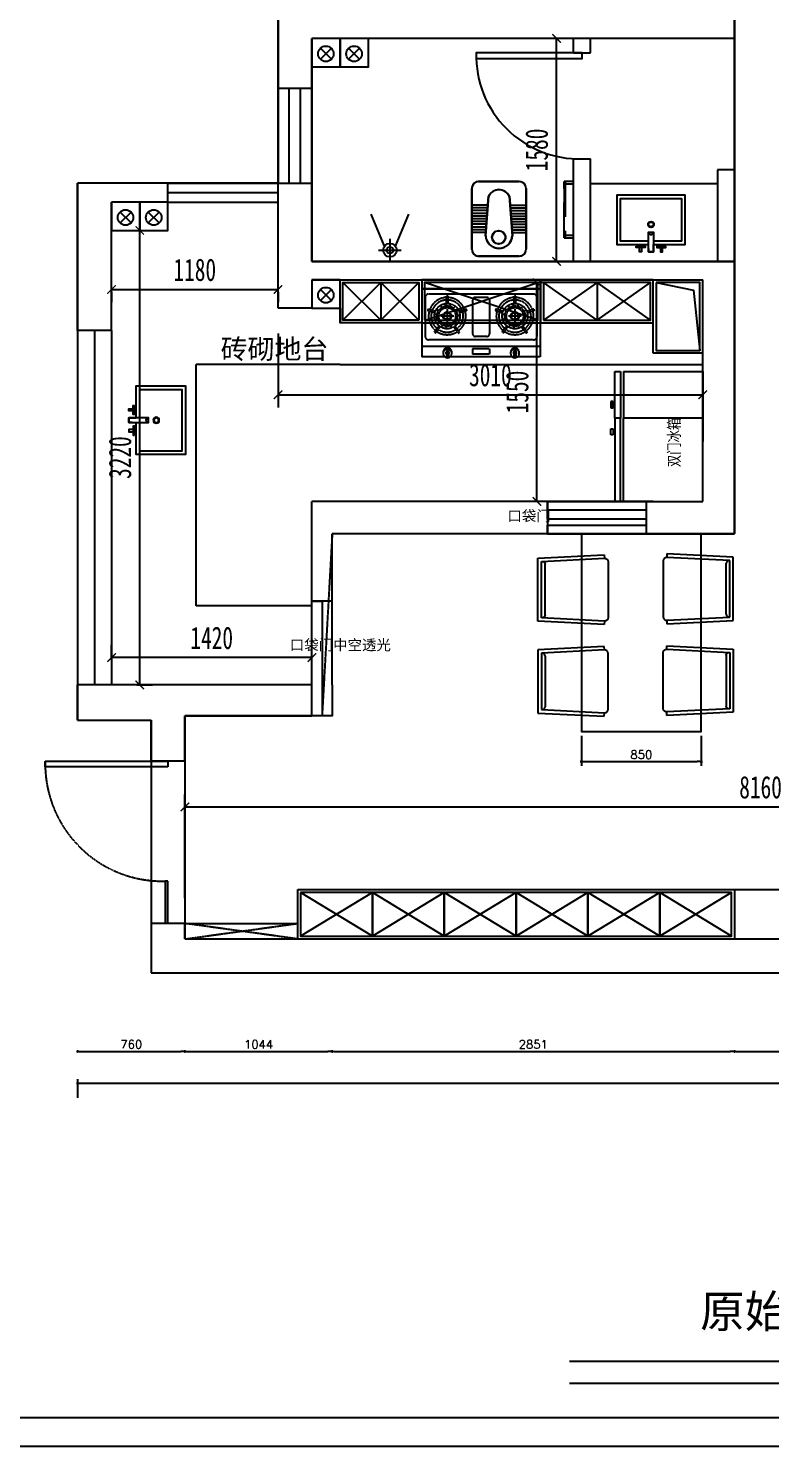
# Model space of a CAD drawing. Header units: millimetres. Extents: x -33522418 to 16198808, y -126322335 to -58690945.
# Drawn here: x -15924317 to -15919056, y -63984905 to -63974857 of the extents above; entities that cross this region are included whole.
import ezdxf

# ---------------------------------------------------------------- set-up
doc = ezdxf.new("R2010")
doc.units = ezdxf.units.MM
doc.header["$LTSCALE"] = 10
doc.header["$PDMODE"] = 3
doc.linetypes.add('DASH', pattern=[0.35, 0.25, -0.1])
doc.linetypes.add('HIDDEN', pattern=[0.375, 0.25, -0.125])
for name, color, linetype in [('009_家具-活动', 133, 'Continuous'), ('FF-FURN', 51, 'Continuous'), ('LAYER4', 7, 'Continuous'), ('家具内线', 8, 'Continuous'), ('家具外线', 4, 'Continuous')]:
    doc.layers.add(name, color=color, linetype=linetype)
doc.layers.add('家具', color=11, linetype='Continuous', lineweight=13)
doc.styles.add('HZXY', font='complex.shx', dxfattribs={"bigfont": 'HZXY.shx'})
doc.styles.add('宋体_T3', font='SimSun.ttf', dxfattribs={"width": 0.7})
doc.styles.add('样式 1', font='SimSun.ttf')
doc.dimstyles.new('_TCH_ARCH&&60', dxfattribs={"dimtxt": 158.607595, "dimasz": 60, "dimexe": 90, "dimexo": 180, "dimgap": 60, "dimtad": 1, "dimdec": 0, "dimzin": 0, "dimdsep": 46, "dimtxsty": '宋体_T3', "dimblk": 'ARCHTICK', "dimcen": 0.09, "dimclrd": 2, "dimclre": 2, "dimclrt": 2, "dimazin": 2, "dimtfac": 1, "dimtdec": 0, "dimtix": 1, "dimtmove": 2, "dimatfit": 3, "dimfxl": 60, "dimtolj": 1, "dimtzin": 0, "dimarcsym": 0})
doc.dimstyles.new('LMDIM30$0', dxfattribs={"dimtxt": 60, "dimasz": 30, "dimexe": 30, "dimexo": 30, "dimgap": 20, "dimtad": 1, "dimdec": 0, "dimzin": 0, "dimdsep": 46, "dimtxsty": 'HZXY', "dimblk1": 'DOT', "dimblk2": 'DOT', "dimsah": 1, "dimcen": 0, "dimclrd": 2, "dimclre": 2, "dimclrt": 2, "dimadec": 0, "dimazin": 0, "dimtfac": 1, "dimtdec": 0, "dimtmove": 2, "dimatfit": 3, "dimldrblk": 'DOT', "dimfxl": 1, "dimtolj": 1, "dimtzin": 0, "dimarcsym": 0})

# ---------------------------------------------------------------- blocks, each defined once
blk = doc.blocks.new('AGAGSDGSS')
at = {"color": 7}
for p, q in [((1315560, -1098431), (1315483, -1098353)), ((1315483, -1098431), (1315560, -1098353))]:
    blk.add_line(p, q, dxfattribs=at)
blk.add_circle((1315522, -1098392), 55, dxfattribs=at)
blk = doc.blocks.new('CVGB')
at = {"layer": 'LAYER4', "color": 1}
blk.add_lwpolyline([(277093, 407474), (277293, 407474), (277293, 407674), (277093, 407674)], close=True, dxfattribs=at)
at = {"color": 44}
blk.add_blockref('AGAGSDGSS', (-1038321, 1505965), dxfattribs=at)
blk = doc.blocks.new('werrqerqew')
at = {"linetype": 'DASH', "ltscale": 0.5}
for p, q in [((7933, 154369), (7933, 153529)), ((7933, 154369), (8413, 154369)), ((7993, 154345), (8269, 154345)), ((8341, 154369), (8341, 153529)), ((8413, 154369), (8413, 154208)), ((7969, 154321), (7969, 153577)), ((8293, 154321), (8293, 153577)), ((8413, 154170), (8413, 153730)), ((8413, 153692), (8413, 153529)), ((7993, 153553), (8269, 153553)), ((7933, 153529), (8413, 153529))]:
    blk.add_line(p, q, dxfattribs=at)
at = {"color": 251, "linetype": 'DASH', "ltscale": 0.5}
for p, q in [((8055, 154245), (8069, 154234)), ((8076, 154324), (8092, 154273)), ((8084, 154269), (8092, 154253)), ((8087, 154328), (8104, 154276)), ((8120, 154279), (8121, 154261)), ((8157, 154273), (8151, 154256)), ((8189, 154252), (8176, 154240)), ((8239, 154277), (8195, 154246)), ((8246, 154268), (8202, 154236)), ((8035, 154195), (7981, 154195)), ((8035, 154183), (7981, 154183)), ((8036, 154175), (8054, 154178)), ((8038, 154212), (8055, 154207)), ((8049, 154140), (8065, 154150)), ((8077, 154189), (8172, 154189)), ((8125, 154236), (8125, 154143)), ((8205, 154148), (8189, 154156)), ((8209, 154221), (8192, 154215)), ((8215, 154184), (8197, 154185)), ((8368, 154196), (8368, 154182)), ((8368, 154196), (8419, 154196)), ((8368, 154182), (8418, 154182)), ((8074, 154054), (8091, 154106)), ((8076, 154113), (8086, 154128)), ((8085, 154050), (8102, 154102)), ((8111, 154100), (8114, 154118)), ((8148, 154102), (8144, 154119)), ((8182, 154119), (8170, 154133)), ((8237, 154098), (8194, 154131)), ((8244, 154108), (8201, 154140)), ((7993, 153991), (7993, 153907)), ((8011, 154009), (8251, 154009)), ((8269, 153991), (8269, 153907)), ((8358, 154009), (8394, 154009)), ((8358, 154009), (8358, 153889)), ((8394, 154009), (8394, 153889)), ((8011, 153889), (8251, 153889)), ((8076, 153844), (8092, 153793)), ((8087, 153848), (8104, 153796)), ((8358, 153889), (8394, 153889)), ((8055, 153765), (8069, 153754)), ((8084, 153789), (8092, 153773)), ((8120, 153799), (8121, 153781)), ((8125, 153755), (8125, 153662)), ((8157, 153793), (8151, 153776)), ((8189, 153772), (8176, 153760)), ((8239, 153797), (8195, 153766)), ((8246, 153788), (8202, 153756)), ((8035, 153715), (7981, 153715)), ((8035, 153703), (7981, 153703)), ((8036, 153695), (8054, 153698)), ((8038, 153732), (8055, 153727)), ((8049, 153660), (8065, 153670)), ((8076, 153633), (8086, 153648)), ((8077, 153709), (8172, 153709)), ((8182, 153639), (8170, 153653)), ((8205, 153668), (8189, 153676)), ((8209, 153741), (8192, 153735)), ((8237, 153618), (8194, 153651)), ((8215, 153704), (8197, 153705)), ((8244, 153628), (8201, 153660)), ((8368, 153718), (8368, 153703)), ((8368, 153718), (8419, 153718)), ((8368, 153703), (8418, 153703)), ((8074, 153574), (8091, 153626)), ((8085, 153570), (8102, 153622)), ((8111, 153620), (8114, 153638)), ((8148, 153622), (8144, 153639))]:
    blk.add_line(p, q, dxfattribs=at)
for centre, radius in [((8125, 154189), 90), ((8125, 154189), 72), ((8125, 154189), 60), ((8125, 154189), 30), ((8125, 154189), 24), ((8125, 153709), 90), ((8125, 153709), 72), ((8125, 153709), 60), ((8125, 153709), 30), ((8125, 153709), 24)]:
    blk.add_circle(centre, radius, dxfattribs=at)
at = {"linetype": 'DASH', "ltscale": 0.5}
for centre, start, end in [((7993, 154321), 90, 180), ((8269, 154321), 0, 90), ((7993, 153577), 180, 270), ((8269, 153577), 270, 0)]:
    blk.add_arc(centre, 24, start, end, dxfattribs=at)
at = {"color": 251, "linetype": 'DASH', "ltscale": 0.5}
for centre, radius, start, end in [((8125, 154189), 132, 110.148, 177.3947), ((8125, 154189), 114, 110.5597, 176.983), ((8125, 154189), 144, 105.1548, 109.9308), ((8125, 154189), 132, 38.148, 104.9375), ((8125, 154189), 114, 38.5597, 104.5258), ((8125, 154189), 114, 326.5597, 32.5258), ((8125, 154189), 132, 326.148, 32.9375), ((8125, 154189), 144, 33.1548, 37.9308), ((8125, 154189), 144, 177.612, 182.388), ((8125, 154189), 132, 182.6053, 248.9375), ((8125, 154189), 114, 183.017, 248.5258), ((8381, 154189), 30.8, 157.5, 180), ((8381, 154189), 30.8, 180, 202.5), ((8381, 154189), 30.8, 135, 157.5), ((8381, 154189), 30.8, 202.5, 225), ((8389, 154189), 30.8, 157.5, 180), ((8389, 154189), 30.8, 180, 202.5), ((8381, 154189), 30.8, 112.5, 135), ((8381, 154189), 30.8, 225, 247.5), ((8389, 154189), 30.8, 135, 157.5), ((8389, 154189), 30.8, 202.5, 225), ((8389, 154189), 30.8, 112.5, 135), ((8389, 154189), 30.8, 225, 247.5), ((8381, 154189), 30.8, 90, 112.5), ((8381, 154189), 30.8, 247.5, 270), ((8389, 154189), 30.8, 90, 112.5), ((8386, 154189), 11.7, 34.9148, 145.0852), ((8389, 154189), 30.8, 247.5, 270), ((8386, 154189), 11.7, 221.223, 318.777), ((8381, 154189), 30.8, 82.9577, 90), ((8381, 154189), 30.8, 270, 277.0423), ((8389, 154189), 30.8, 67.5, 90), ((8389, 154189), 30.8, 270, 292.5), ((8389, 154189), 30.8, 45, 67.5), ((8389, 154189), 30.8, 292.5, 315), ((8389, 154189), 30.8, 22.5, 45), ((8389, 154189), 30.8, 315, 337.5), ((8389, 154189), 30.8, 0, 22.5), ((8389, 154189), 30.8, 337.5, 0), ((8125, 154189), 144, 249.1548, 253.9308), ((8125, 154189), 132, 254.148, 320.9375), ((8125, 154189), 114, 254.5597, 320.5258), ((8125, 154189), 144, 321.1548, 325.9308), ((8011, 153991), 18, 90, 180), ((8251, 153991), 18, 0, 90), ((8011, 153907), 18, 180, 270), ((8125, 153709), 144, 105.1548, 109.9308), ((8251, 153907), 18, 270, 0), ((8125, 153709), 132, 110.148, 177.3947), ((8125, 153709), 114, 110.5597, 176.983), ((8125, 153709), 132, 38.148, 104.9375), ((8125, 153709), 114, 38.5597, 104.5258), ((8125, 153709), 114, 326.5597, 32.5258), ((8125, 153709), 132, 326.148, 32.9375), ((8125, 153709), 144, 33.1548, 37.9308), ((8381, 153711), 30.8, 90, 112.5), ((8389, 153711), 30.8, 90, 112.5), ((8381, 153711), 30.8, 82.9577, 90), ((8389, 153711), 30.8, 67.5, 90), ((8125, 153709), 144, 177.612, 182.388), ((8125, 153709), 132, 182.6053, 248.9375), ((8125, 153709), 114, 183.017, 248.5258), ((8381, 153711), 30.8, 157.5, 180), ((8381, 153711), 30.8, 180, 202.5), ((8381, 153711), 30.8, 135, 157.5), ((8381, 153711), 30.8, 202.5, 225), ((8389, 153711), 30.8, 157.5, 180), ((8389, 153711), 30.8, 180, 202.5), ((8381, 153711), 30.8, 112.5, 135), ((8381, 153711), 30.8, 225, 247.5), ((8389, 153711), 30.8, 135, 157.5), ((8389, 153711), 30.8, 202.5, 225), ((8389, 153711), 30.8, 112.5, 135), ((8389, 153711), 30.8, 225, 247.5), ((8381, 153711), 30.8, 247.5, 270), ((8386, 153711), 11.7, 34.9148, 145.0852), ((8389, 153711), 30.8, 247.5, 270), ((8386, 153711), 11.7, 221.223, 318.777), ((8381, 153711), 30.8, 270, 277.0423), ((8389, 153711), 30.8, 270, 292.5), ((8389, 153711), 30.8, 45, 67.5), ((8389, 153711), 30.8, 292.5, 315), ((8389, 153711), 30.8, 22.5, 45), ((8389, 153711), 30.8, 315, 337.5), ((8389, 153711), 30.8, 0, 22.5), ((8389, 153711), 30.8, 337.5, 0), ((8125, 153709), 144, 249.1548, 253.9308), ((8125, 153709), 132, 254.148, 320.9375), ((8125, 153709), 114, 254.5597, 320.5258), ((8125, 153709), 144, 321.1548, 325.9308)]:
    blk.add_arc(centre, radius, start, end, dxfattribs=at)
blk = doc.blocks.new('dser55555')
at = {"ltscale": 3, "extrusion": (0, 0, -1)}
for p, q in [((752482, 195764), (752482, 195414)), ((753082, 195414), (753082, 195764)), ((752482, 195414), (752700, 195414)), ((752803, 195348), (752803, 195414)), ((752803, 195414), (753082, 195414)), ((752761, 195379), (752761, 195348)), ((752761, 195348), (752803, 195348))]:
    blk.add_line(p, q, dxfattribs=at)
at = {"ltscale": 3}
for points in [[(752803, 195414), (753082, 195414), (753082, 195844), (752482, 195844), (752482, 195414), (752700, 195414)], [(752803, 195444), (753052, 195444), (753052, 195814), (752512, 195814), (752512, 195444), (752761, 195444)], [(752761, 195391), (752761, 195521), (752803, 195521), (752803, 195348), (752761, 195348), (752761, 195391)], [(752700, 195414), (752761, 195414)], [(752700, 195386), (752700, 195348), (752682, 195348), (752682, 195386)], [(752864, 195386), (752864, 195348), (752882, 195348), (752882, 195386)]]:
    blk.add_lwpolyline(points, dxfattribs=at)
for points in [[(752651, 195399), (752731, 195399), (752731, 195386), (752651, 195386)], [(752912, 195399), (752833, 195399), (752833, 195386), (752912, 195386)]]:
    blk.add_lwpolyline(points, close=True, dxfattribs=at)
blk.add_circle((752782, 195589), 26, dxfattribs=at)
at = {"color": 8, "ltscale": 3}
blk.add_circle((752782, 195589), 21, dxfattribs=at)
blk.add_arc((752782, 195521), 21.1, 180, 0, dxfattribs=at)
blk = doc.blocks.new('ly01')
for p, q in [((0, -200), (0, 0)), ((100, -100), (-100, -100)), ((-48, -137), (-166, -419)), ((48, -137), (166, -419))]:
    blk.add_line(p, q)
blk.add_circle((0, -100), 60)
at = {"color": 8}
blk.add_circle((0, -100), 30, dxfattribs=at)
blk = doc.blocks.new('A$C42B20C4F')
at = {"layer": '家具内线', "lineweight": -3}
for p, q in [((118, 425), (96, 144)), ((120, 425), (98, 144)), ((286, 144), (264, 425)), ((288, 144), (266, 425)), ((113, 360), (0, 360)), ((112, 341), (0, 341)), ((110, 322), (0, 322)), ((109, 302), (0, 302)), ((271, 360), (384, 360)), ((272, 341), (384, 341)), ((274, 322), (384, 322)), ((275, 302), (384, 302)), ((107, 283), (0, 283)), ((106, 264), (0, 264)), ((104, 245), (0, 245)), ((103, 226), (0, 226)), ((101, 206), (0, 206)), ((277, 283), (384, 283)), ((278, 264), (384, 264)), ((280, 245), (384, 245)), ((281, 226), (384, 226)), ((283, 206), (384, 206)), ((99, 187), (0, 187)), ((96, 168), (0, 168)), ((285, 187), (384, 187)), ((288, 168), (384, 168))]:
    blk.add_line(p, q, dxfattribs=at)
at = {"layer": '家具内线', "lineweight": -3, "extrusion": (0, 0, -1)}
for centre, major_axis, start_param, end_param in [((192, 389), (-57.6, 57.9), -0.336584, 1.902277), ((192, 151), (-67.9, 68.2), 2.422907, 5.425972), ((194, 133), (-34, -33.9), 1.568245, 7.85143), ((194, 133), (-32.6, -32.4), 1.568245, 7.85143)]:
    blk.add_ellipse(centre, major_axis=major_axis, ratio=1, start_param=start_param, end_param=end_param, dxfattribs=at)
at = {"layer": '家具内线', "lineweight": -3}
for points, knots in [([(120, 424), (122, 427), (124, 430), (129, 438), (133, 443), (141, 451), (146, 455), (156, 461), (161, 463), (172, 467), (178, 468), (190, 469), (196, 469), (207, 468), (213, 467), (224, 463), (230, 460), (240, 454), (244, 450), (253, 442), (256, 437), (261, 430), (262, 427), (264, 424)], [-0.336584, -0.336584, -0.336584, -0.336584, -0.204849, -0.204849, 0.01679, 0.01679, 0.23843, 0.23843, 0.460069, 0.460069, 0.681708, 0.681708, 0.903347, 0.903347, 1.124986, 1.124986, 1.346625, 1.346625, 1.568265, 1.568265, 1.789904, 1.789904, 1.902277, 1.902277, 1.902277, 1.902277]), ([(286, 144), (286, 140), (285, 136), (283, 126), (281, 119), (276, 107), (273, 101), (265, 90), (260, 85), (250, 76), (245, 72), (233, 66), (227, 63), (215, 59), (208, 58), (195, 56), (188, 56), (175, 58), (168, 59), (156, 63), (149, 66), (138, 73), (133, 77), (123, 86), (118, 91), (111, 102), (108, 108), (102, 121), (101, 127), (99, 137), (98, 141), (98, 144)], [2.422907, 2.422907, 2.422907, 2.422907, 2.549239, 2.549239, 2.761779, 2.761779, 2.974319, 2.974319, 3.186859, 3.186859, 3.399398, 3.399398, 3.611938, 3.611938, 3.824478, 3.824478, 4.037018, 4.037018, 4.249558, 4.249558, 4.462098, 4.462098, 4.674638, 4.674638, 4.887178, 4.887178, 5.099718, 5.099718, 5.312258, 5.312258, 5.425972, 5.425972, 5.425972, 5.425972])]:
    blk.add_open_spline(points, degree=3, knots=knots, dxfattribs=at)
at = {"layer": '家具外线', "lineweight": -3, "ltscale": 3}
for p, q in [((3, 497), (10, 509)), ((10, 509), (14, 514)), ((14, 514), (25, 522)), ((25, 522), (37, 527)), ((37, 527), (48, 528)), ((48, 528), (336, 528)), ((48, 528), (48, 528)), ((336, 528), (347, 527)), ((347, 527), (353, 525)), ((353, 525), (364, 519)), ((364, 519), (370, 514)), ((370, 514), (377, 505)), ((377, 505), (381, 496)), ((0, 480), (3, 497)), ((0, 48), (0, 480)), ((381, 496), (384, 485)), ((384, 485), (384, 480)), ((384, 480), (384, 461)), ((384, 461), (384, 48)), ((1, 40), (0, 48)), ((5, 27), (1, 40)), ((12, 17), (5, 27)), ((14, 14), (12, 17)), ((30, 3), (14, 14)), ((38, 1), (30, 3)), ((48, 0), (38, 1)), ((336, 0), (48, 0)), ((342, 0), (336, 0)), ((352, 3), (342, 0)), ((360, 6), (352, 3)), ((370, 14), (360, 6)), ((372, 16), (370, 14)), ((378, 25), (372, 16)), ((382, 33), (378, 25)), ((383, 39), (382, 33)), ((384, 48), (383, 39))]:
    blk.add_line(p, q, dxfattribs=at)
at = {"layer": '家具外线', "lineweight": -3}
for p, q in [((336, 528), (48, 528)), ((0, 480), (0, 48)), ((384, 48), (384, 480)), ((48, 0), (336, 0))]:
    blk.add_line(p, q, dxfattribs=at)
at = {"layer": '家具外线', "lineweight": -3, "extrusion": (0, 0, -1)}
for centre, major_axis, start_param, end_param in [((48, 480), (-33.9, 34), -0.78795, 0.782847), ((336, 480), (-33.9, 34), 0.782847, 2.353643), ((48, 48), (-33.9, 34), 3.924439, 5.495236), ((336, 48), (-34, -33.9), 3.924439, 5.495236)]:
    blk.add_ellipse(centre, major_axis=major_axis, ratio=1, start_param=start_param, end_param=end_param, dxfattribs=at)
blk = doc.blocks.new('WEWRWERER')
at = {"layer": '009_家具-活动', "color": 251, "linetype": 'DASH', "ltscale": 500}
for p, q in [((583400, -157029), (583376, -157030)), ((583376, -157030), (583399, -157500)), ((583400, -157029), (583423, -157475)), ((583820, -157003), (583425, -157003)), ((583823, -157475), (583845, -157029)), ((583870, -157030), (583845, -157029)), ((583847, -157500), (583870, -157030)), ((583399, -157500), (583847, -157500)), ((583423, -157475), (583823, -157475))]:
    blk.add_line(p, q, dxfattribs=at)
blk.add_lwpolyline([(583423, -157473, -0.443941), (583443, -157450), (583803, -157450, -0.407447), (583823, -157470, 1.23105)], format="xyb", dxfattribs=at)
for centre, start, end in [((583425, -157028), 90, 182.8624), ((583820, -157028), 357.1376, 90)]:
    blk.add_arc(centre, 24.9, start, end, dxfattribs=at)
blk = doc.blocks.new('DOT')
at = {"color": 0, "linetype": 'ByBlock'}
blk.add_line((-0.35, 0), (-1, 0), dxfattribs=at)
at = {"color": 0, "linetype": 'ByBlock', "const_width": 0.35}
blk.add_lwpolyline([(-0.175, 0, 1), (0.175, 0, 1)], format="xyb", close=True, dxfattribs=at)
blk = doc.blocks.new('*D758')
at = {"layer": 'Defpoints', "color": 0, "transparency": 16777216}
for p in [(-15923967, -63982105), (-15923207, -63982105), (-15923207, -63982105)]:
    blk.add_point(p, dxfattribs=at)
at = {"layer": 'LAYER4', "color": 2, "lineweight": -2, "transparency": 16777216}
blk.add_line((-15923937, -63982105), (-15923237, -63982105), dxfattribs=at)
at = {"layer": 'LAYER4', "color": 2, "lineweight": -2, "transparency": 16777216, "xscale": 30, "yscale": 30, "zscale": 30, "rotation": 180}
blk.add_blockref('DOT', (-15923967, -63982105), dxfattribs=at)
at = {"layer": 'LAYER4', "color": 2, "lineweight": -2, "transparency": 16777216, "xscale": 30, "yscale": 30, "zscale": 30}
blk.add_blockref('DOT', (-15923207, -63982105), dxfattribs=at)
at = {"layer": 'LAYER4', "color": 2, "lineweight": -2, "transparency": 16777216, "insert": (-15923587, -63982055), "char_height": 60, "attachment_point": 5, "style": 'HZXY'}
blk.add_mtext('\\A1;760', dxfattribs=at)
blk = doc.blocks.new('_Dot')
at = {"color": 0, "linetype": 'ByBlock', "lineweight": -2}
blk.add_line((-0.5, 0), (-1, 0), dxfattribs=at)
at = {"color": 0, "linetype": 'ByBlock', "const_width": 0.5}
blk.add_lwpolyline([(-0.25, 0, 1), (0.25, 0, 1)], format="xyb", close=True, dxfattribs=at)
blk = doc.blocks.new('*D759')
at = {"layer": 'Defpoints', "color": 0, "transparency": 16777216}
for p in [(-15923207, -63982105), (-15922163, -63982105), (-15922163, -63982105)]:
    blk.add_point(p, dxfattribs=at)
at = {"layer": 'LAYER4', "color": 2, "lineweight": -2, "transparency": 16777216}
blk.add_line((-15923177, -63982105), (-15922193, -63982105), dxfattribs=at)
at = {"layer": 'LAYER4', "color": 2, "lineweight": -2, "transparency": 16777216, "xscale": 30, "yscale": 30, "zscale": 30, "rotation": 180}
blk.add_blockref('DOT', (-15923207, -63982105), dxfattribs=at)
at = {"layer": 'LAYER4', "color": 2, "lineweight": -2, "transparency": 16777216, "xscale": 30, "yscale": 30, "zscale": 30}
blk.add_blockref('DOT', (-15922163, -63982105), dxfattribs=at)
at = {"layer": 'LAYER4', "color": 2, "lineweight": -2, "transparency": 16777216, "insert": (-15922685, -63982055), "char_height": 60, "attachment_point": 5, "style": 'HZXY'}
blk.add_mtext('\\A1;1044', dxfattribs=at)
blk = doc.blocks.new('*D760')
at = {"layer": 'Defpoints', "color": 0, "transparency": 16777216}
for p in [(-15922163, -63982105), (-15919312, -63982105), (-15919312, -63982105)]:
    blk.add_point(p, dxfattribs=at)
at = {"layer": 'LAYER4', "color": 2, "lineweight": -2, "transparency": 16777216}
blk.add_line((-15922133, -63982105), (-15919342, -63982105), dxfattribs=at)
at = {"layer": 'LAYER4', "color": 2, "lineweight": -2, "transparency": 16777216, "xscale": 30, "yscale": 30, "zscale": 30, "rotation": 180}
blk.add_blockref('DOT', (-15922163, -63982105), dxfattribs=at)
at = {"layer": 'LAYER4', "color": 2, "lineweight": -2, "transparency": 16777216, "xscale": 30, "yscale": 30, "zscale": 30}
blk.add_blockref('DOT', (-15919312, -63982105), dxfattribs=at)
at = {"layer": 'LAYER4', "color": 2, "lineweight": -2, "transparency": 16777216, "insert": (-15920738, -63982055), "char_height": 60, "attachment_point": 5, "style": 'HZXY'}
blk.add_mtext('\\A1;2851', dxfattribs=at)
blk = doc.blocks.new('*D761')
at = {"layer": 'Defpoints', "color": 0, "transparency": 16777216}
for p in [(-15919312, -63982105), (-15918212, -63982105), (-15918212, -63982105)]:
    blk.add_point(p, dxfattribs=at)
at = {"layer": 'LAYER4', "color": 2, "lineweight": -2, "transparency": 16777216}
blk.add_line((-15919282, -63982105), (-15918242, -63982105), dxfattribs=at)
at = {"layer": 'LAYER4', "color": 2, "lineweight": -2, "transparency": 16777216, "xscale": 30, "yscale": 30, "zscale": 30, "rotation": 180}
blk.add_blockref('DOT', (-15919312, -63982105), dxfattribs=at)
at = {"layer": 'LAYER4', "color": 2, "lineweight": -2, "transparency": 16777216, "xscale": 30, "yscale": 30, "zscale": 30}
blk.add_blockref('DOT', (-15918212, -63982105), dxfattribs=at)
at = {"layer": 'LAYER4', "color": 2, "lineweight": -2, "transparency": 16777216, "insert": (-15918762, -63982055), "char_height": 60, "attachment_point": 5, "style": 'HZXY'}
blk.add_mtext('\\A1;1100', dxfattribs=at)
blk = doc.blocks.new('*D763')
at = {"layer": 'Defpoints', "color": 0, "transparency": 16777216}
for p in [(-15912997, -63982331), (-15923967, -63982463), (-15912997, -63982463)]:
    blk.add_point(p, dxfattribs=at)
at = {"layer": 'LAYER4', "color": 2, "lineweight": -2, "transparency": 16777216}
for p, q in [((-15923967, -63982433), (-15923967, -63982301)), ((-15912997, -63982433), (-15912997, -63982301)), ((-15923937, -63982331), (-15913027, -63982331))]:
    blk.add_line(p, q, dxfattribs=at)
at = {"layer": 'LAYER4', "color": 2, "lineweight": -2, "transparency": 16777216, "xscale": 30, "yscale": 30, "zscale": 30, "rotation": 180}
blk.add_blockref('DOT', (-15923967, -63982331), dxfattribs=at)
at = {"layer": 'LAYER4', "color": 2, "lineweight": -2, "transparency": 16777216, "xscale": 30, "yscale": 30, "zscale": 30}
blk.add_blockref('DOT', (-15912997, -63982331), dxfattribs=at)
at = {"layer": 'LAYER4', "color": 2, "lineweight": -2, "transparency": 16777216, "insert": (-15918482, -63982281), "char_height": 60, "attachment_point": 5, "style": 'HZXY'}
blk.add_mtext('\\A1;10970', dxfattribs=at)
blk = doc.blocks.new('QWEREWQRWE')
at = {"layer": 'LAYER4', "lineweight": -2}
for p, q in [((-1551, 366518), (-1551, 366478)), ((-962, 366518), (-1551, 366518)), ((-1551, 366478), (-962, 366478)), ((-1080, 366531), (-1080, 366548)), ((-1080, 366548), (-1037, 366548)), ((-1037, 366531), (-1080, 366531)), ((-1037, 366548), (-1037, 366531)), ((-962, 366478), (-962, 366518)), ((-962, 366518), (-631, 366518)), ((-962, 366478), (-962, 366518)), ((-631, 366478), (-962, 366478)), ((-843, 366548), (-887, 366548)), ((-887, 366548), (-887, 366531)), ((-887, 366531), (-843, 366531)), ((-843, 366531), (-843, 366548)), ((-631, 366518), (-631, 366478)), ((-587, 366527), (-587, 366527)), ((-1551, 366458), (-1551, 365896)), ((-1551, 366458), (-962, 366458)), ((-631, 366458), (-962, 366458)), ((-962, 365896), (-962, 366458)), ((-631, 366458), (-631, 365896)), ((-1551, 365896), (-1126, 365896)), ((-631, 365896), (-1126, 365896))]:
    blk.add_line(p, q, dxfattribs=at)
at = {"layer": 'LAYER4', "lineweight": -2, "insert": (-958, 366049), "char_height": 92.2, "width": 556.78, "attachment_point": 9, "style": 'HZXY'}
blk.add_mtext('双门冰箱', dxfattribs=at)
blk = doc.blocks.new('微信：GY_YLDStudio  YLD.Studio-01-237')
at = {"layer": 'FF-FURN', "color": 251, "linetype": 'DASH', "ltscale": 100}
for p, q in [((-380, 61), (-380, 0)), ((-20, 0), (-20, 61))]:
    blk.add_line(p, q, dxfattribs=at)
blk.add_lwpolyline([(-20, 0), (0, 0), (0, 66), (-400, 66), (-400, 0), (-380, 0)], dxfattribs=at)
blk.add_lwpolyline([(-400, 66), (0, 66), (0, 61), (-400, 61)], close=True, dxfattribs=at)
blk = doc.blocks.new('*D775')
at = {"layer": 'Defpoints', "color": 0, "linetype": 'DASH', "transparency": 16777216}
for p in [(-15920397, -63979838), (-15919547, -63979838), (-15919547, -63980052)]:
    blk.add_point(p, dxfattribs=at)
at = {"layer": 'LAYER4', "color": 2, "linetype": 'DASH', "lineweight": -2, "transparency": 16777216}
for p, q in [((-15920397, -63979868), (-15920397, -63980082)), ((-15919547, -63979868), (-15919547, -63980082)), ((-15920367, -63980052), (-15919577, -63980052))]:
    blk.add_line(p, q, dxfattribs=at)
at = {"layer": 'LAYER4', "color": 2, "linetype": 'DASH', "lineweight": -2, "transparency": 16777216, "xscale": 30, "yscale": 30, "zscale": 30, "rotation": 180}
blk.add_blockref('DOT', (-15920397, -63980052), dxfattribs=at)
at = {"layer": 'LAYER4', "color": 2, "linetype": 'DASH', "lineweight": -2, "transparency": 16777216, "xscale": 30, "yscale": 30, "zscale": 30}
blk.add_blockref('DOT', (-15919547, -63980052), dxfattribs=at)
at = {"layer": 'LAYER4', "color": 2, "linetype": 'DASH', "lineweight": -2, "transparency": 16777216, "insert": (-15919972, -63980002), "char_height": 60, "attachment_point": 5, "style": 'HZXY'}
blk.add_mtext('\\A1;850', dxfattribs=at)
blk = doc.blocks.new('_ArchTick')
at = {"color": 0, "linetype": 'ByBlock', "const_width": 0.15}
blk.add_lwpolyline([(-0.5, -0.5), (0.5, 0.5)], dxfattribs=at)
blk = doc.blocks.new('*D785')
at = {"layer": 'Defpoints', "color": 0, "linetype": 'DASH', "transparency": 16777216}
for p in [(-15920614, -63974928), (-15920573, -63974928), (-15920614, -63976508)]:
    blk.add_point(p, dxfattribs=at)
at = {"layer": 'LAYER4', "color": 2, "linetype": 'DASH', "lineweight": -2, "transparency": 16777216}
for p, q in [((-15920573, -63976508), (-15920573, -63974928)), ((-15920434, -63974928), (-15920483, -63974928)), ((-15920434, -63976508), (-15920483, -63976508))]:
    blk.add_line(p, q, dxfattribs=at)
at = {"layer": 'LAYER4', "color": 2, "linetype": 'DASH', "lineweight": -2, "transparency": 16777216, "xscale": 60, "yscale": 60, "zscale": 60}
for p, rotation in [((-15920573, -63974928), 90), ((-15920573, -63976508), 270)]:
    blk.add_blockref('_ArchTick', p, dxfattribs=dict(at, rotation=rotation))
at = {"layer": 'LAYER4', "color": 2, "linetype": 'DASH', "lineweight": -2, "transparency": 16777216, "insert": (-15920713, -63975718), "char_height": 158.6, "attachment_point": 5, "rotation": 90, "style": '宋体_T3'}
blk.add_mtext('\\A1;1580', dxfattribs=at)
blk = doc.blocks.new('*D791')
at = {"layer": 'Defpoints', "color": 0, "linetype": 'DASH', "transparency": 16777216}
for p in [(-15915047, -63980373), (-15923207, -63981198), (-15915047, -63981198)]:
    blk.add_point(p, dxfattribs=at)
at = {"layer": 'LAYER4', "color": 2, "linetype": 'DASH', "lineweight": -2, "transparency": 16777216}
for p, q in [((-15923207, -63981018), (-15923207, -63980283)), ((-15915047, -63981018), (-15915047, -63980283)), ((-15923207, -63980373), (-15915047, -63980373))]:
    blk.add_line(p, q, dxfattribs=at)
at = {"layer": 'LAYER4', "color": 2, "linetype": 'DASH', "lineweight": -2, "transparency": 16777216, "xscale": 60, "yscale": 60, "zscale": 60, "rotation": 180}
blk.add_blockref('_ArchTick', (-15923207, -63980373), dxfattribs=at)
at = {"layer": 'LAYER4', "color": 2, "linetype": 'DASH', "lineweight": -2, "transparency": 16777216, "xscale": 60, "yscale": 60, "zscale": 60}
blk.add_blockref('_ArchTick', (-15915047, -63980373), dxfattribs=at)
at = {"layer": 'LAYER4', "color": 2, "linetype": 'DASH', "lineweight": -2, "transparency": 16777216, "insert": (-15919127, -63980234), "char_height": 158.6, "attachment_point": 5, "style": '宋体_T3'}
blk.add_mtext('\\A1;8160', dxfattribs=at)
blk = doc.blocks.new('*D796')
at = {"layer": 'Defpoints', "color": 0, "linetype": 'DASH', "transparency": 16777216}
for p in [(-15923727, -63979315), (-15923727, -63979508), (-15922307, -63979508)]:
    blk.add_point(p, dxfattribs=at)
at = {"layer": 'LAYER4', "color": 2, "linetype": 'DASH', "lineweight": -2, "transparency": 16777216}
for p, q in [((-15923727, -63979328), (-15923727, -63979225)), ((-15922307, -63979328), (-15922307, -63979225)), ((-15922307, -63979315), (-15923727, -63979315))]:
    blk.add_line(p, q, dxfattribs=at)
at = {"layer": 'LAYER4', "color": 2, "linetype": 'DASH', "lineweight": -2, "transparency": 16777216, "xscale": 60, "yscale": 60, "zscale": 60, "rotation": 180}
blk.add_blockref('_ArchTick', (-15923727, -63979315), dxfattribs=at)
at = {"layer": 'LAYER4', "color": 2, "linetype": 'DASH', "lineweight": -2, "transparency": 16777216, "xscale": 60, "yscale": 60, "zscale": 60}
blk.add_blockref('_ArchTick', (-15922307, -63979315), dxfattribs=at)
at = {"layer": 'LAYER4', "color": 2, "linetype": 'DASH', "lineweight": -2, "transparency": 16777216, "insert": (-15923017, -63979176), "char_height": 158.6, "attachment_point": 5, "style": '宋体_T3'}
blk.add_mtext('\\A1;1420', dxfattribs=at)
blk = doc.blocks.new('*D797')
at = {"layer": 'Defpoints', "color": 0, "linetype": 'DASH', "transparency": 16777216}
for p in [(-15923727, -63976288), (-15923527, -63976288), (-15923727, -63979508)]:
    blk.add_point(p, dxfattribs=at)
at = {"layer": 'LAYER4', "color": 2, "linetype": 'DASH', "lineweight": -2, "transparency": 16777216}
for p, q in [((-15923547, -63976288), (-15923437, -63976288)), ((-15923527, -63979508), (-15923527, -63976288)), ((-15923547, -63979508), (-15923437, -63979508))]:
    blk.add_line(p, q, dxfattribs=at)
at = {"layer": 'LAYER4', "color": 2, "linetype": 'DASH', "lineweight": -2, "transparency": 16777216, "xscale": 60, "yscale": 60, "zscale": 60}
for p, rotation in [((-15923527, -63976288), 90), ((-15923527, -63979508), 270)]:
    blk.add_blockref('_ArchTick', p, dxfattribs=dict(at, rotation=rotation))
at = {"layer": 'LAYER4', "color": 2, "linetype": 'DASH', "lineweight": -2, "transparency": 16777216, "insert": (-15923666, -63977898), "char_height": 158.6, "attachment_point": 5, "rotation": 90, "style": '宋体_T3'}
blk.add_mtext('\\A1;3220', dxfattribs=at)
blk = doc.blocks.new('*D798')
at = {"layer": 'Defpoints', "color": 0, "linetype": 'DASH', "transparency": 16777216}
for p in [(-15923727, -63976543), (-15922547, -63976543), (-15922547, -63976707)]:
    blk.add_point(p, dxfattribs=at)
at = {"layer": 'LAYER4', "color": 2, "linetype": 'DASH', "lineweight": -2, "transparency": 16777216}
for p, q in [((-15923727, -63976707), (-15922547, -63976707)), ((-15923727, -63976723), (-15923727, -63976797)), ((-15922547, -63976723), (-15922547, -63976797))]:
    blk.add_line(p, q, dxfattribs=at)
at = {"layer": 'LAYER4', "color": 2, "linetype": 'DASH', "lineweight": -2, "transparency": 16777216, "xscale": 60, "yscale": 60, "zscale": 60, "rotation": 180}
blk.add_blockref('_ArchTick', (-15923727, -63976707), dxfattribs=at)
at = {"layer": 'LAYER4', "color": 2, "linetype": 'DASH', "lineweight": -2, "transparency": 16777216, "xscale": 60, "yscale": 60, "zscale": 60}
blk.add_blockref('_ArchTick', (-15922547, -63976707), dxfattribs=at)
at = {"layer": 'LAYER4', "color": 2, "linetype": 'DASH', "lineweight": -2, "transparency": 16777216, "insert": (-15923137, -63976568), "char_height": 158.6, "attachment_point": 5, "style": '宋体_T3'}
blk.add_mtext('\\A1;1180', dxfattribs=at)
blk = doc.blocks.new('*D799')
at = {"layer": 'Defpoints', "color": 0, "linetype": 'DASH', "transparency": 16777216}
for p in [(-15922547, -63976838), (-15919537, -63977158), (-15919537, -63977453)]:
    blk.add_point(p, dxfattribs=at)
at = {"layer": 'LAYER4', "color": 2, "linetype": 'DASH', "lineweight": -2, "transparency": 16777216}
for p, q in [((-15922547, -63977018), (-15922547, -63977543)), ((-15919537, -63977338), (-15919537, -63977543)), ((-15922547, -63977453), (-15919537, -63977453))]:
    blk.add_line(p, q, dxfattribs=at)
at = {"layer": 'LAYER4', "color": 2, "linetype": 'DASH', "lineweight": -2, "transparency": 16777216, "xscale": 60, "yscale": 60, "zscale": 60, "rotation": 180}
blk.add_blockref('_ArchTick', (-15922547, -63977453), dxfattribs=at)
at = {"layer": 'LAYER4', "color": 2, "linetype": 'DASH', "lineweight": -2, "transparency": 16777216, "xscale": 60, "yscale": 60, "zscale": 60}
blk.add_blockref('_ArchTick', (-15919537, -63977453), dxfattribs=at)
at = {"layer": 'LAYER4', "color": 2, "linetype": 'DASH', "lineweight": -2, "transparency": 16777216, "insert": (-15921042, -63977314), "char_height": 158.6, "attachment_point": 5, "style": '宋体_T3'}
blk.add_mtext('\\A1;3010', dxfattribs=at)
blk = doc.blocks.new('*D800')
at = {"layer": 'Defpoints', "color": 0, "linetype": 'DASH', "transparency": 16777216}
for p in [(-15920712, -63976658), (-15919867, -63976658), (-15920470, -63978208)]:
    blk.add_point(p, dxfattribs=at)
at = {"layer": 'LAYER4', "color": 2, "linetype": 'DASH', "lineweight": -2, "transparency": 16777216}
for p, q in [((-15920047, -63976658), (-15920802, -63976658)), ((-15920712, -63978208), (-15920712, -63976658)), ((-15920650, -63978208), (-15920802, -63978208))]:
    blk.add_line(p, q, dxfattribs=at)
at = {"layer": 'LAYER4', "color": 2, "linetype": 'DASH', "lineweight": -2, "transparency": 16777216, "xscale": 60, "yscale": 60, "zscale": 60}
for p, rotation in [((-15920712, -63976658), 90), ((-15920712, -63978208), 270)]:
    blk.add_blockref('_ArchTick', p, dxfattribs=dict(at, rotation=rotation))
at = {"layer": 'LAYER4', "color": 2, "linetype": 'DASH', "lineweight": -2, "transparency": 16777216, "insert": (-15920851, -63977433), "char_height": 158.6, "attachment_point": 5, "rotation": 90, "style": '宋体_T3'}
blk.add_mtext('\\A1;1550', dxfattribs=at)

msp = doc.modelspace()

# ---------------------------------------------------------------- linework, layer by layer
for p, q in [((-15922307.1, -63976838.2), (-15922547.1, -63976838.2)), ((-15922107.1, -63977238.2), (-15923127.1, -63977238.2)), ((-15902774.8, -63984905.1), (-15930338.7, -63984905.1)), ((-15902774.8, -63984905.1), (-15930338.7, -63984905.1))]:
    msp.add_line(p, q)
at = {"color": 5}
msp.add_line((-15920481.1, -63984299.7), (-15916876.2, -63984299.7), dxfattribs=at)
at = {"color": 7}
msp.add_line((-15920481.1, -63984456.5), (-15916875.1, -63984456.5), dxfattribs=at)
at = {"color": 4}
msp.add_line((-15907029.3, -63984701.3), (-15930134.9, -63984701.3), dxfattribs=at)
at = {"layer": 'LAYER4', "lineweight": -2}
for p, q in [((-15922547.1, -63975283.2), (-15922547.1, -63974198.2)), ((-15919312.1, -63974928.2), (-15919312.1, -63974708.2)), ((-15919312.1, -63974928.2), (-15922307.1, -63974928.2)), ((-15922307.1, -63975283.2), (-15922307.1, -63974928.2)), ((-15920452.1, -63975030.8), (-15920452.1, -63974928.2)), ((-15920332.1, -63975030.8), (-15920332.1, -63974928.2)), ((-15920452.1, -63975030.8), (-15920332.1, -63975030.8)), ((-15922547.1, -63975953.2), (-15922547.1, -63975283.2)), ((-15922307.1, -63975283.2), (-15922547.1, -63975283.2)), ((-15922467.1, -63975953.2), (-15922467.1, -63975283.2)), ((-15922387.1, -63975953.2), (-15922387.1, -63975283.2)), ((-15922307.1, -63975953.2), (-15922307.1, -63975283.2)), ((-15920452.1, -63976508.2), (-15920452.1, -63975780.8)), ((-15920452.1, -63975780.8), (-15920332.1, -63975780.8)), ((-15920332.1, -63976508.2), (-15920332.1, -63975780.8)), ((-15919312.1, -63975858.2), (-15919432.1, -63975858.2)), ((-15919432.1, -63975858.2), (-15919432.1, -63976508.2)), ((-15919312.1, -63976508.2), (-15919312.1, -63975858.2)), ((-15923967.1, -63976998.2), (-15923967.1, -63975953.2)), ((-15923327.1, -63975953.2), (-15923967.1, -63975953.2)), ((-15923327.1, -63976088.2), (-15923327.1, -63975953.2)), ((-15923327.1, -63975953.2), (-15922547.1, -63975953.2)), ((-15922547.1, -63976838.2), (-15922547.1, -63975953.2)), ((-15922547.1, -63975953.2), (-15922307.1, -63975953.2)), ((-15922307.1, -63976508.2), (-15922307.1, -63975953.2)), ((-15919432.1, -63975958.2), (-15920332.1, -63975958.2)), ((-15923327.1, -63976020.7), (-15922547.3, -63976020.7)), ((-15923727.1, -63976998.2), (-15923727.1, -63976088.2)), ((-15923327.1, -63976088.2), (-15923727.1, -63976088.2)), ((-15923327.1, -63976088.2), (-15922547.6, -63976088.2)), ((-15919312.1, -63976508.2), (-15922307.1, -63976508.2)), ((-15919312.1, -63978438.2), (-15919312.1, -63976508.2)), ((-15922307.1, -63976638.2), (-15919537.1, -63976638.2)), ((-15922087.1, -63976923), (-15921817.6, -63976658.2)), ((-15921817.6, -63976923), (-15922087.1, -63976658.2)), ((-15921817.6, -63976658.2), (-15921817.6, -63976923)), ((-15921817.6, -63976923), (-15921548.2, -63976658.2)), ((-15921817.6, -63976658.2), (-15921548.2, -63976923)), ((-15920705.9, -63976923), (-15921508.2, -63976658.2)), ((-15921504.2, -63976923), (-15920705.9, -63976658.2)), ((-15920284.7, -63976923), (-15920665.9, -63976658.2)), ((-15920284.7, -63976658.2), (-15920665.9, -63976923)), ((-15919907.1, -63976923), (-15920284.7, -63976658.2)), ((-15920284.7, -63976658.2), (-15920284.7, -63976923)), ((-15920284.7, -63976923), (-15919907.1, -63976658.2)), ((-15919887.1, -63977158.2), (-15919887.1, -63976638.2)), ((-15919537.1, -63978208.2), (-15919537.1, -63976638.2)), ((-15922107.1, -63976838.2), (-15922107.1, -63976943)), ((-15923727.1, -63976998.2), (-15923967.1, -63976998.2)), ((-15923967.1, -63976998.2), (-15923967.1, -63979508.2)), ((-15923847.1, -63976998.2), (-15923847.1, -63979508.2)), ((-15923727.1, -63976998.2), (-15923727.1, -63979508.2)), ((-15919537.1, -63977158.2), (-15919887.1, -63977158.2)), ((-15923127.1, -63978948.7), (-15923127.1, -63977238.2)), ((-15922107.1, -63977238.2), (-15919537.1, -63977238.2)), ((-15920637.3, -63978208.2), (-15920637.3, -63978438.2)), ((-15919937.3, -63978208.2), (-15920637.3, -63978208.2)), ((-15919887.1, -63978208.2), (-15919937.3, -63978208.2)), ((-15919937.3, -63978208.2), (-15919937.3, -63978438.2)), ((-15919887.1, -63978208.2), (-15919537.1, -63978208.2)), ((-15920637.3, -63978438.2), (-15919937.3, -63978438.2)), ((-15919937.3, -63978438.2), (-15919887.1, -63978438.2)), ((-15919887.1, -63978438.2), (-15919312.1, -63978438.2)), ((-15922307.1, -63978948.7), (-15923127.1, -63978948.7)), ((-15922307.1, -63979508.2), (-15922307.1, -63978914.6)), ((-15922163.1, -63978914.6), (-15922307.1, -63978914.6)), ((-15922163.1, -63978948.7), (-15922163.1, -63978914.6)), ((-15922163.1, -63979508.2), (-15922163.1, -63978948.7)), ((-15922307.1, -63979508.2), (-15923967.1, -63979508.2)), ((-15923967.1, -63979758.2), (-15923967.1, -63979508.2)), ((-15922307.1, -63979728.2), (-15922307.1, -63979508.2)), ((-15923967.1, -63979758.2), (-15923447.1, -63979758.2)), ((-15923447.1, -63980048.2), (-15923447.1, -63979758.2)), ((-15923207.1, -63980048.2), (-15923207.1, -63979728.2)), ((-15923207.1, -63979728.2), (-15922307.1, -63979728.2)), ((-15923207.1, -63980048.2), (-15923447.1, -63980048.2)), ((-15922407.1, -63981308.2), (-15922407.1, -63980958.2)), ((-15922407.1, -63980958.2), (-15919312.1, -63980958.2)), ((-15919312.1, -63980958.2), (-15919312.1, -63981308.2)), ((-15919312.1, -63980958.2), (-15915181.4, -63980958.2)), ((-15923207.1, -63981198.2), (-15923447.1, -63981198.2)), ((-15923447.1, -63981198.2), (-15923447.1, -63981548.2)), ((-15923207.1, -63981308.2), (-15923207.1, -63981198.2)), ((-15923207.1, -63981198.2), (-15922407.1, -63981198.2)), ((-15923207.1, -63981308.2), (-15915047.1, -63981308.2)), ((-15923447.1, -63981548.2), (-15913637.1, -63981548.2))]:
    msp.add_line(p, q, dxfattribs=at)
at = {"layer": 'LAYER4', "color": 8, "linetype": 'HIDDEN', "lineweight": -2, "ltscale": 800}
for p, q in [((-15922307.1, -63978914.6), (-15922307.1, -63978208.2)), ((-15920637.3, -63978208.2), (-15922307.1, -63978208.2)), ((-15922163.1, -63978914.6), (-15922163.1, -63978438.2)), ((-15920637.3, -63978438.2), (-15922163.1, -63978438.2))]:
    msp.add_line(p, q, dxfattribs=at)
at = {"layer": 'LAYER4', "color": 8, "linetype": 'DASH', "lineweight": -2}
for p, q in [((-15923327.1, -63980898.2), (-15923347.1, -63980898.2)), ((-15923347.1, -63980898.2), (-15923347.1, -63981198.2)), ((-15923327.1, -63981198.2), (-15923327.1, -63980898.2)), ((-15923207.1, -63981308.2), (-15922407.1, -63981198.2)), ((-15922407.1, -63981308.2), (-15923207.1, -63981198.2))]:
    msp.add_line(p, q, dxfattribs=at)
for points in [[(-15923447.1, -63981548.2), (-15912997.1, -63981548.2), (-15912997.1, -63974708.2), (-15914107.1, -63974708.2), (-15914107.1, -63968123.2), (-15921342.1, -63968123.2), (-15921342.1, -63971723.2), (-15922547.1, -63971723.2), (-15922547.1, -63975953.2), (-15923967.1, -63975953.2), (-15923967.1, -63979758.2), (-15923447.1, -63979758.2), (-15923447.1, -63981548.2)], [(-15919312.1, -63971843.2), (-15919312.1, -63978438.2), (-15922163.1, -63978438.2), (-15922235.1, -63979728.2), (-15923207.1, -63979728.2), (-15923207.1, -63981308.2), (-15915047.1, -63981308.2), (-15915047.1, -63974928.2), (-15918172.1, -63974928.2), (-15918212.1, -63974928.2), (-15918212.1, -63971843.2), (-15919312.1, -63971843.2)]]:
    msp.add_lwpolyline(points, dxfattribs=at)
for points in [[(-15922307.1, -63976508.2), (-15919312.1, -63976508.2), (-15919312.1, -63974928.2), (-15922307.1, -63974928.2)], [(-15923327.1, -63980048.2), (-15923327.1, -63980088.2), (-15924197.1, -63980088.2), (-15924197.1, -63980048.2)]]:
    msp.add_lwpolyline(points, close=True, dxfattribs=at)
at = {"layer": 'LAYER4', "lineweight": -2}
for points in [[(-15920392.1, -63975030.8), (-15921142.1, -63975030.8), (-15921142.1, -63975070.8), (-15920392.1, -63975070.8)], [(-15921528.2, -63976943), (-15922107.1, -63976943), (-15922107.1, -63976638.2), (-15921528.2, -63976638.2)], [(-15921548.2, -63976923), (-15922087.1, -63976923), (-15922087.1, -63976658.2), (-15921548.2, -63976658.2)], [(-15921528.2, -63976943), (-15920685.9, -63976943), (-15920685.9, -63976638.2), (-15921528.2, -63976638.2)], [(-15921508.2, -63976923), (-15920705.9, -63976923), (-15920705.9, -63976658.2), (-15921508.2, -63976658.2)], [(-15920685.9, -63976943), (-15919887.1, -63976943), (-15919887.1, -63976638.2), (-15920685.9, -63976638.2)], [(-15920665.9, -63976923), (-15919907.1, -63976923), (-15919907.1, -63976658.2), (-15920665.9, -63976658.2)], [(-15919867.1, -63976658.2), (-15919867.1, -63977138.2), (-15919557.1, -63977138.2), (-15919557.1, -63976658.2)], [(-15921528.2, -63976703), (-15920688.2, -63976703), (-15920688.2, -63976703), (-15921528.2, -63976703)], [(-15919937.3, -63978333.9), (-15920637.3, -63978333.9), (-15920637.3, -63978208.2), (-15919937.3, -63978208.2)], [(-15919937.3, -63978271), (-15920637.3, -63978271), (-15920637.3, -63978208.2), (-15919937.3, -63978208.2)], [(-15919937.3, -63978438.2), (-15920637.3, -63978438.2), (-15920637.3, -63978375.4), (-15919937.3, -63978375.4)], [(-15920396.9, -63978438.2), (-15920396.9, -63979838.2), (-15919547.2, -63979838.2), (-15919547.2, -63978438.2)], [(-15922235.1, -63979728.2), (-15922307.1, -63979728.2), (-15922307.1, -63978914.6), (-15922235.1, -63978914.6)], [(-15922387.1, -63980978.2), (-15922387.1, -63981288.2), (-15919332.1, -63981288.2), (-15919332.1, -63980978.2)]]:
    msp.add_lwpolyline(points, close=True, dxfattribs=at)
for points in [[(-15919867.1, -63976658.2), (-15919601.5, -63976711.5), (-15919557.1, -63977138.2)], [(-15922163.1, -63979508.2), (-15922163.1, -63979728.2), (-15922307.1, -63979728.2), (-15922307.1, -63979508.2)], [(-15919332.1, -63980978.2), (-15919841.2, -63981288.2), (-15919841.2, -63980978.2), (-15920350.4, -63981288.2), (-15920350.4, -63980978.2), (-15920859.6, -63981288.2), (-15920859.6, -63980978.2), (-15921368.7, -63981288.2), (-15921368.7, -63980978.2), (-15921877.9, -63981288.2), (-15921877.9, -63980978.2), (-15922387.1, -63981288.2)], [(-15919332.1, -63981288.2), (-15919841.2, -63980978.2), (-15919841.2, -63981288.2), (-15920350.4, -63980978.2), (-15920350.4, -63981288.2), (-15920859.6, -63980978.2), (-15920859.6, -63981288.2), (-15921368.7, -63980978.2), (-15921368.7, -63981288.2), (-15921877.9, -63980978.2), (-15921877.9, -63981288.2), (-15922387.1, -63980978.2)]]:
    msp.add_lwpolyline(points, dxfattribs=at)
msp.add_arc((-15920412.1, -63975050.8), 730.3, 178.43065, 271.56935, dxfattribs=at)
at = {"layer": 'LAYER4', "color": 8, "linetype": 'DASH', "lineweight": -2}
msp.add_arc((-15923367.1, -63980068.2), 830.2, 178.61965, 271.38035, dxfattribs=at)

# ---------------------------------------------------------------- block references
at = {"layer": 'FF-FURN', "rotation": 89.99999999999999}
msp.add_blockref('微信：GY_YLDStudio  YLD.Studio-01-237', (-15920452.1, -63975941.4), dxfattribs=at)
at = {"layer": 'LAYER4', "lineweight": -2}
for name, p, rotation in [('CVGB', (-16329780.9, -63697835.7), 270), ('CVGB', (-16329580.9, -63697835.7), 270), ('CVGB', (-16331200.9, -63698995.7), 270), ('CVGB', (-16331000.9, -63698995.7), 270), ('CVGB', (-16329780.9, -63699545.7), 270), ('werrqerqew', (-16075057, -63968770), 270), ('QWEREWQRWE', (-15553641.3, -63976657.3), 90), ('WEWRWERER', (-16076820.3, -64562450.5), 89.99999999999997), ('WEWRWERER', (-15763204.5, -63395860.6), 270)]:
    msp.add_blockref(name, p, dxfattribs=dict(at, rotation=rotation))
at = {"layer": 'LAYER4', "lineweight": -2, "xscale": -1}
msp.add_blockref('A$C42B20C4F', (-15920789.1, -63976470.1), dxfattribs=at)
at = {"layer": 'LAYER4', "lineweight": -2}
for name, p, xscale, yscale, zscale, rotation in [('dser55555', (-16529656.9, -64134672.8), 0.8099999999976719, 0.8099999999976719, 0.81, 1.317551861760892e-06), ('ly01', (-15921753.8, -63976508.2), 0.7999999999883585, 0.7999999999883585, 0.7999999999883585, 180), ('dser55555', (-16081837, -64587386.5), -0.8099999999976719, 0.8099999999976719, 0.81, 269.9999986824481)]:
    msp.add_blockref(name, p, dxfattribs=dict(at, xscale=xscale, yscale=yscale, zscale=zscale, rotation=rotation))
at = {"layer": 'LAYER4', "lineweight": -2, "xscale": -1}
for p, rotation in [((-15763204.5, -64562456.1), 270), ((-16076820.3, -63395855), 90)]:
    msp.add_blockref('WEWRWERER', p, dxfattribs=dict(at, rotation=rotation))

# ---------------------------------------------------------------- texts
at = {"layer": '家具', "color": 0, "ltscale": 10, "attachment_point": 1, "style": '样式 1'}
for s, insert, char_height, width in [('\\P砖砌地台', (-15922953.6, -63976825), 140, 1163.774), ('\\P口袋门', (-15920921.1, -63978148), 75, 1422.797), ('\\P口袋门中空透光', (-15922463.4, -63979062.4), 75, 1422.797), ('原始结构图', (-15919554.8, -63983831.1), 231, 1887.849)]:
    msp.add_mtext(s, dxfattribs=dict(at, insert=insert, char_height=char_height, width=width))

# ---------------------------------------------------------------- dimensions: what is measured, and where the dimension line sits
at = {"layer": 'LAYER4', "color": 8, "linetype": 'DASH', "lineweight": -2}
for base, p1, p2, picture, middle in [((-15920573.3, -63974928.2), (-15920613.9, -63976508.2), (-15920613.9, -63974928.2), '*D785', (-15920712.6, -63975718.2)), ((-15923527.1, -63976288.2), (-15923727.1, -63979508.2), (-15923727.1, -63976288.2), '*D797', (-15923666.4, -63977898.2)), ((-15920711.9, -63976658.2), (-15920469.6, -63978208.2), (-15919867.1, -63976658.2), '*D800', (-15920851.2, -63977433.2))]:
    dim = msp.add_linear_dim(base=base, p1=p1, p2=p2, angle=90, dimstyle='_TCH_ARCH&&60', dxfattribs=at)
    dim.commit()
    dim.dimension.update_dxf_attribs({"geometry": picture, "text_midpoint": middle})
for base, p1, p2, dimstyle, picture, middle in [((-15922547.1, -63976707.4), (-15923727.1, -63976543.2), (-15922547.1, -63976543.2), '_TCH_ARCH&&60', '*D798', (-15923137.1, -63976568.1)), ((-15919537.1, -63977453.4), (-15922547.1, -63976838.2), (-15919537.1, -63977158.2), '_TCH_ARCH&&60', '*D799', (-15921042.1, -63977314.1)), ((-15923727.1, -63979315.2), (-15922307.1, -63979508.2), (-15923727.1, -63979508.2), '_TCH_ARCH&&60', '*D796', (-15923017.1, -63979175.9)), ((-15919547.2, -63980052.2), (-15920396.9, -63979838.2), (-15919547.2, -63979838.2), 'LMDIM30$0', '*D775', (-15919972, -63980002.2)), ((-15915047.1, -63980373), (-15923207.1, -63981198.2), (-15915047.1, -63981198.2), '_TCH_ARCH&&60', '*D791', (-15919127.1, -63980233.7))]:
    dim = msp.add_linear_dim(base=base, p1=p1, p2=p2, dimstyle=dimstyle, dxfattribs=at)
    dim.commit()
    dim.dimension.update_dxf_attribs({"geometry": picture, "text_midpoint": middle})
at = {"layer": 'LAYER4', "lineweight": -2}
for base, p1, p2, picture, middle in [((-15923207.1, -63982105.2), (-15923967.1, -63982105.2), (-15923207.1, -63982105.2), '*D758', (-15923587.1, -63982055.2)), ((-15922163.1, -63982105.2), (-15923207.1, -63982105.2), (-15922163.1, -63982105.2), '*D759', (-15922685.1, -63982055.2)), ((-15919312.1, -63982105.2), (-15922163.1, -63982105.2), (-15919312.1, -63982105.2), '*D760', (-15920737.6, -63982055.2)), ((-15918212.1, -63982105.2), (-15919312.1, -63982105.2), (-15918212.1, -63982105.2), '*D761', (-15918762.1, -63982055.2)), ((-15912997.1, -63982331.1), (-15923967.1, -63982462.8), (-15912997.1, -63982462.8), '*D763', (-15918482.1, -63982281.1))]:
    dim = msp.add_linear_dim(base=base, p1=p1, p2=p2, dimstyle='LMDIM30$0', dxfattribs=at)
    dim.commit()
    dim.dimension.update_dxf_attribs({"geometry": picture, "text_midpoint": middle})

doc.saveas('drawing.dxf')
